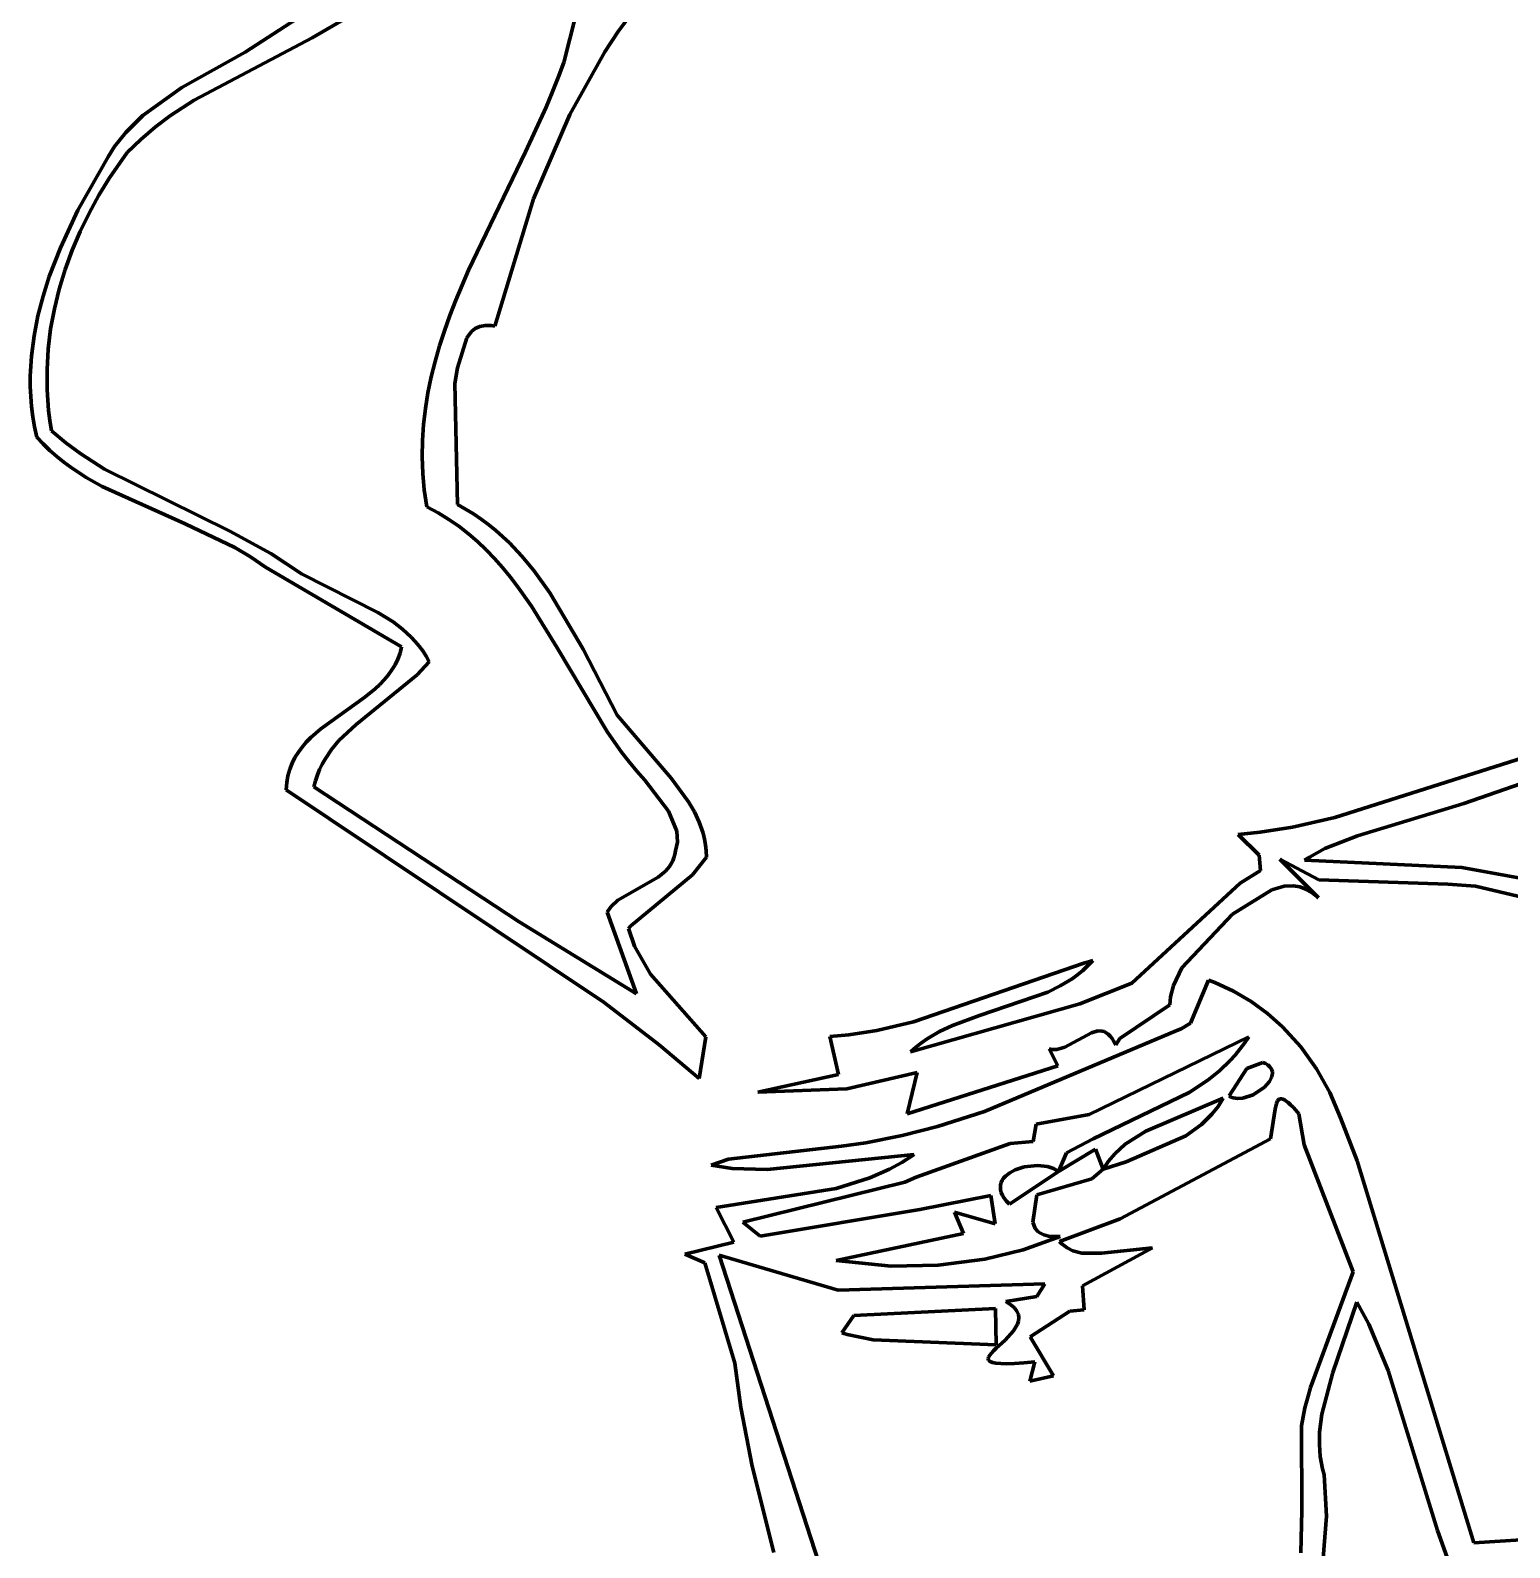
# Model space of a CAD drawing. Header units: millimetres. Extents: x 0 to 11, y 0 to 14.1.
# Drawn here: x 0.863 to 2.178, y 9.977 to 11.326 of the extents above; entities that cross this region are included whole.
import ezdxf

# ---------------------------------------------------------------- set-up
doc = ezdxf.new("R2010")
doc.units = ezdxf.units.MM
doc.layers.add('color#010101ff', color=7, linetype='CONTINUOUS', lineweight=100)
doc.layers.add('color#fefefeff', color=7, linetype='CONTINUOUS', lineweight=100)

msp = doc.modelspace()

# ---------------------------------------------------------------- linework, layer by layer
at = {"layer": 'color#010101ff'}
for p, q in [((1.3373, 11.2973), (1.3768, 11.452)), ((1.0542, 11.3064), (1.1873, 11.3927)), ((1.4176, 11.3675), (1.3857, 11.3247)), ((1.1576, 11.3447), (1.1138, 11.3192)), ((1.1138, 11.3192), (1.0089, 11.2638)), ((1.3857, 11.3247), (1.3739, 11.3068)), ((0.9979, 11.2751), (1.0542, 11.3064)), ((1.3739, 11.3068), (1.3429, 11.2511)), ((1.3324, 11.2839), (1.3373, 11.2973)), ((1.3271, 11.2706), (1.3324, 11.2839)), ((0.9631, 11.25), (0.9979, 11.2751)), ((1.0089, 11.2638), (0.9878, 11.25)), ((1.3216, 11.2574), (1.3271, 11.2706)), ((0.948, 11.2351), (0.9631, 11.25)), ((0.9878, 11.25), (0.9744, 11.2399)), ((1.3034, 11.2179), (1.3216, 11.2574)), ((1.3429, 11.2511), (1.3105, 11.1759)), ((0.9744, 11.2399), (0.9615, 11.2289)), ((0.9322, 11.2132), (0.938, 11.2224)), ((0.938, 11.2224), (0.948, 11.2351)), ((0.9615, 11.2289), (0.9492, 11.2171)), ((0.9054, 11.1658), (0.9322, 11.2132)), ((0.9492, 11.2171), (0.9336, 11.1948)), ((1.2526, 11.1125), (1.3034, 11.2179)), ((0.9336, 11.1948), (0.924, 11.1794)), ((0.924, 11.1794), (0.9153, 11.1634)), ((1.3105, 11.1759), (1.276, 11.0628)), ((0.8899, 11.1326), (0.9054, 11.1658)), ((0.9153, 11.1634), (0.9073, 11.147)), ((0.9073, 11.147), (0.9002, 11.1303)), ((0.88, 11.1069), (0.8899, 11.1326)), ((0.9002, 11.1303), (0.894, 11.1132)), ((0.8745, 11.0895), (0.88, 11.1069)), ((0.894, 11.1132), (0.8888, 11.0958)), ((1.2413, 11.0858), (1.2526, 11.1125)), ((0.8699, 11.0719), (0.8745, 11.0895)), ((0.8888, 11.0958), (0.8845, 11.0782)), ((0.8845, 11.0782), (0.8812, 11.0604)), ((1.2361, 11.0724), (1.2413, 11.0858)), ((0.8665, 11.0542), (0.8699, 11.0719)), ((0.8812, 11.0604), (0.8791, 11.0424)), ((1.2313, 11.0588), (1.2361, 11.0724)), ((1.2587, 11.0607), (1.2553, 11.058)), ((1.2628, 11.0626), (1.2587, 11.0607)), ((1.2675, 11.0635), (1.2628, 11.0626)), ((1.2701, 11.0635), (1.2675, 11.0635)), ((1.2729, 11.0633), (1.2701, 11.0635)), ((1.276, 11.0628), (1.2729, 11.0633)), ((0.8642, 11.0363), (0.8665, 11.0542)), ((1.2269, 11.0452), (1.2313, 11.0588)), ((1.2511, 11.0526), (1.2429, 11.0259)), ((1.2553, 11.058), (1.2511, 11.0526)), ((0.8635, 11.0274), (0.8642, 11.0363)), ((0.8791, 11.0424), (0.878, 11.0243)), ((1.2229, 11.0315), (1.2269, 11.0452)), ((0.8631, 11.0184), (0.8635, 11.0274)), ((0.878, 11.0243), (0.8781, 11.0062)), ((1.2195, 11.0177), (1.2229, 11.0315)), ((1.2429, 11.0259), (1.2404, 11.012)), ((0.8631, 11.0093), (0.8631, 11.0184)), ((0.8635, 11.0003), (0.8631, 11.0093)), ((0.8781, 11.0062), (0.8794, 10.988)), ((1.2166, 11.0037), (1.2195, 11.0177)), ((1.2404, 11.012), (1.2428, 10.9044)), ((0.8642, 10.9913), (0.8635, 11.0003)), ((1.2143, 10.9897), (1.2166, 11.0037)), ((0.8654, 10.9822), (0.8642, 10.9913)), ((0.8669, 10.9732), (0.8654, 10.9822)), ((0.8794, 10.988), (0.8805, 10.9789)), ((0.8805, 10.9789), (0.8819, 10.9698)), ((1.2126, 10.9755), (1.2143, 10.9897)), ((0.8688, 10.9641), (0.8669, 10.9732)), ((0.8819, 10.9698), (0.8948, 10.9591)), ((1.2117, 10.9612), (1.2126, 10.9755)), ((0.8746, 10.9581), (0.8688, 10.9641)), ((0.8805, 10.9524), (0.8746, 10.9581)), ((0.8866, 10.947), (0.8805, 10.9524)), ((0.8948, 10.9591), (0.9081, 10.9492)), ((1.2114, 10.9467), (1.2117, 10.9612)), ((0.893, 10.9419), (0.8866, 10.947)), ((0.8994, 10.9372), (0.893, 10.9419)), ((0.9081, 10.9492), (0.929, 10.9358)), ((1.212, 10.932), (1.2114, 10.9467)), ((0.9129, 10.9283), (0.8994, 10.9372)), ((0.9269, 10.9203), (0.9129, 10.9283)), ((0.929, 10.9358), (1.0406, 10.8806)), ((1.2134, 10.9172), (1.212, 10.932)), ((1.0009, 10.887), (0.9269, 10.9203)), ((1.2156, 10.9023), (1.2134, 10.9172)), ((1.2256, 10.8969), (1.2156, 10.9023)), ((1.2428, 10.9044), (1.2501, 10.9003)), ((1.2501, 10.9003), (1.2572, 10.8959)), ((1.0449, 10.866), (1.0009, 10.887)), ((1.2351, 10.8911), (1.2256, 10.8969)), ((1.2441, 10.8849), (1.2351, 10.8911)), ((1.2526, 10.8783), (1.2441, 10.8849)), ((1.2572, 10.8959), (1.264, 10.8912)), ((1.264, 10.8912), (1.2706, 10.8863)), ((1.2706, 10.8863), (1.277, 10.8811)), ((1.0406, 10.8806), (1.077, 10.8607)), ((1.2608, 10.8713), (1.2526, 10.8783)), ((1.2685, 10.8639), (1.2608, 10.8713)), ((1.277, 10.8811), (1.289, 10.8701)), ((1.0589, 10.8578), (1.0449, 10.866)), ((1.0723, 10.8487), (1.0589, 10.8578)), ((1.077, 10.8607), (1.091, 10.8517)), ((1.2759, 10.8562), (1.2685, 10.8639)), ((1.289, 10.8701), (1.3002, 10.8583)), ((1.3002, 10.8583), (1.3107, 10.8457)), ((1.1932, 10.7779), (1.0723, 10.8487)), ((1.091, 10.8517), (1.1042, 10.8426)), ((1.283, 10.8482), (1.2759, 10.8562)), ((1.2898, 10.84), (1.283, 10.8482)), ((1.3107, 10.8457), (1.3251, 10.8257)), ((1.1042, 10.8426), (1.1721, 10.8084)), ((1.2963, 10.8315), (1.2898, 10.84)), ((1.3087, 10.8138), (1.2963, 10.8315)), ((1.3251, 10.8257), (1.3547, 10.7756)), ((1.1721, 10.8084), (1.1856, 10.8)), ((1.3315, 10.7768), (1.3087, 10.8138)), ((1.1856, 10.8), (1.194, 10.7936)), ((1.194, 10.7936), (1.2018, 10.7865)), ((1.1918, 10.7722), (1.1932, 10.7779)), ((1.2018, 10.7865), (1.2054, 10.7826)), ((1.2054, 10.7826), (1.2088, 10.7785)), ((1.2088, 10.7785), (1.212, 10.7741)), ((1.3763, 10.7018), (1.3315, 10.7768)), ((1.1875, 10.7619), (1.1899, 10.7669)), ((1.1899, 10.7669), (1.1918, 10.7722)), ((1.2177, 10.7645), (1.2071, 10.7529)), ((1.212, 10.7741), (1.2149, 10.7694)), ((1.2149, 10.7694), (1.2177, 10.7645)), ((1.3547, 10.7756), (1.3849, 10.7171)), ((1.2071, 10.7529), (1.1528, 10.7088)), ((1.1778, 10.7484), (1.1814, 10.7527)), ((1.1814, 10.7527), (1.1846, 10.7572)), ((1.1846, 10.7572), (1.1875, 10.7619)), ((1.1606, 10.733), (1.1696, 10.7405)), ((1.1696, 10.7405), (1.1738, 10.7444)), ((1.1738, 10.7444), (1.1778, 10.7484)), ((1.1214, 10.7048), (1.1606, 10.733)), ((1.3849, 10.7171), (1.4327, 10.6609)), ((1.1085, 10.693), (1.1126, 10.6971)), ((1.1126, 10.6971), (1.1214, 10.7048)), ((1.1528, 10.7088), (1.1375, 10.6944)), ((1.3888, 10.6841), (1.3763, 10.7018)), ((1.0984, 10.6794), (1.1014, 10.6842)), ((1.1014, 10.6842), (1.1048, 10.6887)), ((1.1048, 10.6887), (1.1085, 10.693)), ((1.1309, 10.6865), (1.1251, 10.678)), ((1.1375, 10.6944), (1.1309, 10.6865)), ((1.3954, 10.6756), (1.3888, 10.6841)), ((2.023, 10.6261), (2.2086, 10.685)), ((1.0921, 10.6632), (1.0937, 10.6689)), ((1.0937, 10.6689), (1.0958, 10.6743)), ((1.0958, 10.6743), (1.0984, 10.6794)), ((1.1203, 10.6688), (1.1183, 10.6639)), ((1.1225, 10.6735), (1.1203, 10.6688)), ((1.1251, 10.678), (1.1225, 10.6735)), ((1.4022, 10.6673), (1.3954, 10.6756)), ((1.0906, 10.6508), (1.0911, 10.6572)), ((1.0911, 10.6572), (1.0921, 10.6632)), ((1.1166, 10.6588), (1.1153, 10.6534)), ((1.1183, 10.6639), (1.1166, 10.6588)), ((1.4094, 10.6593), (1.4022, 10.6673)), ((1.4305, 10.6316), (1.4094, 10.6593)), ((1.4327, 10.6609), (1.4483, 10.64)), ((2.1957, 10.6588), (2.1374, 10.6385)), ((1.129, 10.6248), (1.0906, 10.6508)), ((1.1153, 10.6534), (1.2977, 10.5332)), ((1.438, 10.6138), (1.4305, 10.6316)), ((1.4483, 10.64), (1.4535, 10.6311)), ((1.4535, 10.6311), (1.4578, 10.6218)), ((2.1374, 10.6385), (2.0429, 10.6097)), ((1.3732, 10.4617), (1.129, 10.6248)), ((1.4578, 10.6218), (1.4612, 10.612)), ((1.9564, 10.613), (1.9852, 10.6175)), ((1.9852, 10.6175), (2.023, 10.6261)), ((1.4368, 10.5964), (1.4384, 10.6041)), ((1.4384, 10.6041), (1.438, 10.6138)), ((1.4612, 10.612), (1.4624, 10.6069)), ((1.4624, 10.6069), (1.4634, 10.6017)), ((1.4634, 10.6017), (1.4641, 10.5963)), ((1.937, 10.611), (1.9564, 10.613)), ((1.9557, 10.5926), (1.937, 10.611)), ((2.0429, 10.6097), (2.014, 10.5984)), ((1.4342, 10.5875), (1.4353, 10.5903)), ((1.4353, 10.5903), (1.4362, 10.5932)), ((1.4362, 10.5932), (1.4368, 10.5964)), ((1.4644, 10.5907), (1.4519, 10.5752)), ((1.4641, 10.5963), (1.4644, 10.5907)), ((1.9568, 10.5789), (1.9557, 10.5926)), ((2.0087, 10.5708), (1.9739, 10.5891)), ((1.9739, 10.5891), (2.0083, 10.5546)), ((2.0004, 10.5909), (1.9959, 10.588)), ((1.9959, 10.588), (2.1358, 10.5817)), ((2.014, 10.5984), (2.0004, 10.5909)), ((1.4519, 10.5752), (1.3969, 10.5298)), ((1.4213, 10.5729), (1.4278, 10.5783)), ((1.4278, 10.5783), (1.4314, 10.5826)), ((1.4314, 10.5826), (1.4342, 10.5875)), ((1.9388, 10.5678), (1.9568, 10.5789)), ((2.1358, 10.5817), (2.1945, 10.5711)), ((1.3854, 10.5526), (1.4213, 10.5729)), ((1.8424, 10.4789), (1.9388, 10.5678)), ((1.9668, 10.5618), (1.9318, 10.5401)), ((1.9777, 10.5649), (1.9668, 10.5618)), ((1.986, 10.5652), (1.9777, 10.5649)), ((1.9916, 10.5643), (1.986, 10.5652)), ((1.9971, 10.5623), (1.9916, 10.5643)), ((2.0027, 10.5591), (1.9971, 10.5623)), ((2.1234, 10.5669), (2.0087, 10.5708)), ((2.1479, 10.5649), (2.1234, 10.5669)), ((2.1906, 10.5551), (2.1479, 10.5649)), ((1.3793, 10.5467), (1.3854, 10.5526)), ((2.0055, 10.557), (2.0027, 10.5591)), ((2.0083, 10.5546), (2.0055, 10.557)), ((1.376, 10.5419), (1.3793, 10.5467)), ((1.4021, 10.4692), (1.376, 10.5419)), ((1.9318, 10.5401), (1.8867, 10.4923)), ((1.2977, 10.5332), (1.4021, 10.4692)), ((1.3969, 10.5298), (1.3949, 10.5274)), ((1.3949, 10.5274), (1.4002, 10.5118)), ((1.4002, 10.5118), (1.4144, 10.4869)), ((1.6484, 10.4444), (1.7996, 10.4965)), ((1.8034, 10.4944), (1.7989, 10.4902)), ((1.7996, 10.4965), (1.8077, 10.4989)), ((1.8077, 10.4989), (1.8034, 10.4944)), ((1.4144, 10.4869), (1.4638, 10.431)), ((1.7892, 10.4827), (1.7787, 10.4764)), ((1.7941, 10.4863), (1.7892, 10.4827)), ((1.7989, 10.4902), (1.7941, 10.4863)), ((1.8867, 10.4923), (1.8795, 10.4768)), ((1.8945, 10.4434), (1.9106, 10.4816)), ((1.9106, 10.4816), (1.9163, 10.4795)), ((1.7676, 10.4709), (1.707, 10.4502)), ((1.7787, 10.4764), (1.7676, 10.4709)), ((1.7962, 10.4605), (1.8424, 10.4789)), ((1.8769, 10.4667), (1.8761, 10.4595)), ((1.8795, 10.4768), (1.8769, 10.4667)), ((1.9163, 10.4795), (1.9329, 10.4718)), ((1.9329, 10.4718), (1.9485, 10.4626)), ((1.4221, 10.424), (1.3732, 10.4617)), ((1.6455, 10.4177), (1.7962, 10.4605)), ((1.8761, 10.4595), (1.8316, 10.4295)), ((1.9485, 10.4626), (1.963, 10.4519)), ((1.6158, 10.4367), (1.6484, 10.4444)), ((1.6829, 10.4412), (1.6714, 10.4358)), ((1.707, 10.4502), (1.6829, 10.4412)), ((1.8863, 10.4381), (1.8945, 10.4434)), ((1.963, 10.4519), (1.9764, 10.44)), ((1.9764, 10.44), (1.9925, 10.4223)), ((1.4638, 10.431), (1.4577, 10.394)), ((1.574, 10.4315), (1.5909, 10.4329)), ((1.5816, 10.3975), (1.574, 10.4315)), ((1.5909, 10.4329), (1.6158, 10.4367)), ((1.6605, 10.4294), (1.6553, 10.4258)), ((1.6714, 10.4358), (1.6605, 10.4294)), ((1.7113, 10.3647), (1.8823, 10.4367)), ((1.8064, 10.4348), (1.7827, 10.4218)), ((1.9463, 10.4312), (1.8046, 10.362)), ((1.8123, 10.4364), (1.8064, 10.4348)), ((1.816, 10.4362), (1.8123, 10.4364)), ((1.8179, 10.4357), (1.816, 10.4362)), ((1.8197, 10.4348), (1.8179, 10.4357)), ((1.8214, 10.4335), (1.8197, 10.4348)), ((1.8232, 10.4318), (1.8214, 10.4335)), ((1.8249, 10.4297), (1.8232, 10.4318)), ((1.8265, 10.4271), (1.8249, 10.4297)), ((1.8281, 10.424), (1.8265, 10.4271)), ((1.8316, 10.4295), (1.8281, 10.424)), ((1.8823, 10.4367), (1.8863, 10.4381)), ((1.9425, 10.4255), (1.9463, 10.4312)), ((1.4577, 10.394), (1.4221, 10.424)), ((1.6503, 10.4219), (1.6455, 10.4177)), ((1.6553, 10.4258), (1.6503, 10.4219)), ((1.7712, 10.4199), (1.7689, 10.4203)), ((1.7689, 10.4203), (1.7767, 10.4052)), ((1.7758, 10.4199), (1.7712, 10.4199)), ((1.7827, 10.4218), (1.7758, 10.4199)), ((1.9298, 10.41), (1.9342, 10.4149)), ((1.9342, 10.4149), (1.9385, 10.4201)), ((1.9385, 10.4201), (1.9425, 10.4255)), ((1.9925, 10.4223), (2.0065, 10.4027)), ((1.6515, 10.3995), (1.589, 10.385)), ((1.7767, 10.4052), (1.6428, 10.3627)), ((1.6428, 10.3627), (1.6515, 10.3995)), ((1.9099, 10.3927), (1.9202, 10.401)), ((1.9202, 10.401), (1.9298, 10.41)), ((1.9445, 10.4029), (1.9288, 10.3786)), ((1.9589, 10.4084), (1.9445, 10.4029)), ((1.9613, 10.4073), (1.9589, 10.4084)), ((1.9633, 10.4061), (1.9613, 10.4073)), ((1.9649, 10.4047), (1.9633, 10.4061)), ((1.9661, 10.4032), (1.9649, 10.4047)), ((1.9668, 10.4017), (1.9661, 10.4032)), ((1.9673, 10.4001), (1.9668, 10.4017)), ((1.9674, 10.3984), (1.9673, 10.4001)), ((2.0065, 10.4027), (2.0183, 10.3816)), ((1.51, 10.3818), (1.5816, 10.3975)), ((1.8933, 10.3817), (1.9099, 10.3927)), ((1.9502, 10.3795), (1.9604, 10.3864)), ((1.9604, 10.3864), (1.9648, 10.3914)), ((1.9648, 10.3914), (1.9666, 10.3949)), ((1.9666, 10.3949), (1.9674, 10.3984)), ((1.589, 10.385), (1.51, 10.3818)), ((1.8079, 10.3404), (1.8933, 10.3817)), ((1.9237, 10.3766), (1.8548, 10.3472)), ((1.919, 10.3691), (1.9237, 10.3766)), ((1.9288, 10.3786), (1.9305, 10.3776)), ((1.9305, 10.3776), (1.9324, 10.3768)), ((1.9324, 10.3768), (1.9365, 10.3762)), ((1.9365, 10.3762), (1.941, 10.3765)), ((1.941, 10.3765), (1.9502, 10.3795)), ((1.972, 10.3743), (1.9709, 10.3719)), ((1.9734, 10.3757), (1.972, 10.3743)), ((1.9744, 10.376), (1.9734, 10.3757)), ((1.9754, 10.376), (1.9744, 10.376)), ((1.9767, 10.3757), (1.9754, 10.376)), ((1.9781, 10.375), (1.9767, 10.3757)), ((1.9796, 10.374), (1.9781, 10.375)), ((1.9814, 10.3726), (1.9796, 10.374)), ((1.9834, 10.3708), (1.9814, 10.3726)), ((2.0183, 10.3816), (2.0279, 10.3592)), ((1.6697, 10.3515), (1.7113, 10.3647)), ((1.8046, 10.362), (1.7574, 10.3534)), ((1.9044, 10.3532), (1.9136, 10.3623)), ((1.9136, 10.3623), (1.919, 10.3691)), ((1.9699, 10.3669), (1.9658, 10.3404)), ((1.9709, 10.3719), (1.9699, 10.3669)), ((1.9857, 10.3685), (1.9834, 10.3708)), ((1.9882, 10.3658), (1.9857, 10.3685)), ((1.9909, 10.3627), (1.9882, 10.3658)), ((1.9955, 10.3352), (1.9909, 10.3627)), ((2.0279, 10.3592), (2.0427, 10.321)), ((1.6381, 10.3434), (1.6697, 10.3515)), ((1.7574, 10.3534), (1.7547, 10.3382)), ((1.8548, 10.3472), (1.8366, 10.3356)), ((1.8903, 10.343), (1.9044, 10.3532)), ((1.4837, 10.3223), (1.5843, 10.3338)), ((1.5843, 10.3338), (1.606, 10.337)), ((1.606, 10.337), (1.6381, 10.3434)), ((1.7341, 10.3363), (1.6508, 10.3063)), ((1.7547, 10.3382), (1.7341, 10.3363)), ((1.7844, 10.3281), (1.8079, 10.3404)), ((1.8366, 10.3356), (1.8272, 10.3271)), ((1.9658, 10.3404), (1.8321, 10.2692)), ((1.8373, 10.3201), (1.8903, 10.343)), ((2.0392, 10.2222), (1.9955, 10.3352)), ((1.4683, 10.3169), (1.4837, 10.3223)), ((1.6488, 10.3264), (1.5182, 10.3133)), ((1.6268, 10.3134), (1.6379, 10.3195)), ((1.6379, 10.3195), (1.6488, 10.3264)), ((1.81, 10.3313), (1.7771, 10.3115)), ((1.7771, 10.3115), (1.7844, 10.3281)), ((1.8169, 10.3136), (1.81, 10.3313)), ((1.8217, 10.3207), (1.8169, 10.3136)), ((1.8169, 10.3136), (1.8373, 10.3201)), ((1.8272, 10.3271), (1.8217, 10.3207)), ((2.0427, 10.321), (2.1463, 9.9814)), ((1.487, 10.3142), (1.4683, 10.3169)), ((1.5182, 10.3133), (1.487, 10.3142)), ((1.5794, 10.2964), (1.6094, 10.3058)), ((1.6094, 10.3058), (1.6268, 10.3134)), ((1.6508, 10.3063), (1.6406, 10.302)), ((1.7272, 10.3036), (1.7284, 10.3055)), ((1.7284, 10.3055), (1.73, 10.3072)), ((1.73, 10.3072), (1.7338, 10.3103)), ((1.7771, 10.3115), (1.7337, 10.2823)), ((1.7338, 10.3103), (1.7386, 10.3129)), ((1.7386, 10.3129), (1.7468, 10.3155)), ((1.7468, 10.3155), (1.7586, 10.3168)), ((1.7578, 10.2908), (1.8067, 10.3049)), ((1.7586, 10.3168), (1.7673, 10.3157)), ((1.7673, 10.3157), (1.7726, 10.314)), ((1.7726, 10.314), (1.7771, 10.3115)), ((1.8067, 10.3049), (1.8169, 10.3136)), ((1.4728, 10.2794), (1.5794, 10.2964)), ((1.6406, 10.302), (1.4967, 10.2664)), ((1.7255, 10.2974), (1.7257, 10.2996)), ((1.7257, 10.2951), (1.7255, 10.2974)), ((1.7257, 10.2996), (1.7263, 10.3017)), ((1.7263, 10.2927), (1.7257, 10.2951)), ((1.7263, 10.3017), (1.7272, 10.3036)), ((1.7274, 10.2902), (1.7263, 10.2927)), ((1.4887, 10.2485), (1.4728, 10.2794)), ((1.512, 10.2538), (1.6538, 10.2775)), ((1.6538, 10.2775), (1.717, 10.2902)), ((1.717, 10.2902), (1.721, 10.2648)), ((1.729, 10.2876), (1.7274, 10.2902)), ((1.7311, 10.285), (1.729, 10.2876)), ((1.7337, 10.2823), (1.7311, 10.285)), ((1.7543, 10.2663), (1.7578, 10.2908)), ((1.4967, 10.2664), (1.512, 10.2538)), ((1.721, 10.2648), (1.6848, 10.2753)), ((1.6848, 10.2753), (1.6927, 10.2564)), ((1.7564, 10.2607), (1.7543, 10.2663)), ((1.8321, 10.2692), (1.778, 10.2493)), ((1.6927, 10.2564), (1.5795, 10.2322)), ((1.7458, 10.2419), (1.7788, 10.2537)), ((1.7595, 10.2574), (1.7564, 10.2607)), ((1.7641, 10.255), (1.7595, 10.2574)), ((1.7682, 10.254), (1.7641, 10.255)), ((1.773, 10.2536), (1.7682, 10.254)), ((1.7788, 10.2537), (1.773, 10.2536)), ((1.4449, 10.238), (1.4887, 10.2485)), ((1.4629, 10.2303), (1.4449, 10.238)), ((1.7118, 10.2335), (1.7458, 10.2419)), ((1.778, 10.2493), (1.7802, 10.2471)), ((1.7802, 10.2471), (1.7849, 10.2435)), ((1.7849, 10.2435), (1.7899, 10.2409)), ((1.7899, 10.2409), (1.798, 10.2387)), ((1.798, 10.2387), (1.8155, 10.2387)), ((1.8607, 10.2435), (1.7985, 10.2099)), ((1.8155, 10.2387), (1.8607, 10.2435)), ((1.4894, 10.1409), (1.4629, 10.2303)), ((1.5812, 10.2058), (1.4756, 10.2369)), ((1.4756, 10.2369), (1.5879, 9.8904)), ((1.5795, 10.2322), (1.6283, 10.2273)), ((1.6283, 10.2273), (1.6702, 10.228)), ((1.6702, 10.228), (1.7118, 10.2335)), ((1.765, 10.2115), (1.5812, 10.2058)), ((1.7579, 10.2003), (1.765, 10.2115)), ((2.0013, 10.1195), (2.0392, 10.2222)), ((1.7305, 10.1958), (1.7579, 10.2003)), ((1.7985, 10.2099), (1.7999, 10.1884)), ((1.5846, 10.168), (1.5951, 10.1833)), ((1.5951, 10.1833), (1.7212, 10.1896)), ((1.7212, 10.1896), (1.7217, 10.1573)), ((1.7348, 10.193), (1.7305, 10.1958)), ((1.738, 10.1902), (1.7348, 10.193)), ((1.7402, 10.1873), (1.738, 10.1902)), ((1.7415, 10.1844), (1.7402, 10.1873)), ((1.7419, 10.1815), (1.7415, 10.1844)), ((1.7874, 10.1872), (1.7519, 10.1643)), ((1.7999, 10.1884), (1.7874, 10.1872)), ((2.0424, 10.1952), (2.0211, 10.1327)), ((2.053, 10.1756), (2.0424, 10.1952)), ((1.7297, 10.1616), (1.7372, 10.1699)), ((1.7372, 10.1699), (1.7391, 10.1727)), ((1.7391, 10.1727), (1.7406, 10.1756)), ((1.7406, 10.1756), (1.7416, 10.1785)), ((1.7416, 10.1785), (1.7419, 10.1815)), ((2.0702, 10.1346), (2.053, 10.1756)), ((1.5892, 10.1666), (1.5846, 10.168)), ((1.6123, 10.1619), (1.5892, 10.1666)), ((1.7217, 10.1573), (1.6123, 10.1619)), ((1.7218, 10.1543), (1.7297, 10.1616)), ((1.7519, 10.1643), (1.7728, 10.1298)), ((1.7147, 10.1449), (1.715, 10.1464)), ((1.7151, 10.1435), (1.7147, 10.1449)), ((1.715, 10.1464), (1.716, 10.1481)), ((1.7163, 10.1424), (1.7151, 10.1435)), ((1.716, 10.1481), (1.7175, 10.15)), ((1.7175, 10.15), (1.7195, 10.152)), ((1.7195, 10.152), (1.7218, 10.1543)), ((1.4949, 10.1015), (1.4894, 10.1409)), ((1.7184, 10.1416), (1.7163, 10.1424)), ((1.7216, 10.1409), (1.7184, 10.1416)), ((1.7259, 10.1406), (1.7216, 10.1409)), ((1.7314, 10.1405), (1.7259, 10.1406)), ((1.7382, 10.1407), (1.7314, 10.1405)), ((1.7465, 10.1412), (1.7382, 10.1407)), ((1.7562, 10.1421), (1.7465, 10.1412)), ((1.7517, 10.1249), (1.7562, 10.1421)), ((1.7728, 10.1298), (1.7517, 10.1249)), ((2.0211, 10.1327), (2.0112, 10.0956)), ((2.1142, 9.9922), (2.0702, 10.1346)), ((1.9991, 10.1117), (2.0013, 10.1195)), ((1.9961, 10.1012), (1.9991, 10.1117)), ((1.5048, 10.0496), (1.4949, 10.1015)), ((1.9933, 10.0853), (1.9961, 10.1012)), ((2.0112, 10.0956), (2.0093, 10.0796)), ((1.9936, 10.01), (1.9933, 10.0853)), ((2.0093, 10.0796), (2.0091, 10.0688)), ((2.0091, 10.0688), (2.0099, 10.058)), ((1.5242, 9.9727), (1.5048, 10.0496)), ((2.0099, 10.058), (2.012, 10.0472)), ((2.012, 10.0472), (2.0135, 10.0417)), ((2.0135, 10.0417), (2.0155, 10.005)), ((1.9927, 9.9724), (1.9936, 10.01)), ((2.0155, 10.005), (2.0126, 9.9678)), ((2.1322, 9.942), (2.1142, 9.9922)), ((2.1463, 9.9814), (2.2326, 9.9866))]:
    msp.add_line(p, q, dxfattribs=at)
at = {"layer": 'color#fefefeff'}
for p, q in [((1.3768, 11.452), (1.3373, 11.2973)), ((1.1873, 11.3927), (1.0542, 11.3064)), ((1.3857, 11.3247), (1.4176, 11.3675)), ((1.1138, 11.3192), (1.1576, 11.3447)), ((1.0089, 11.2638), (1.1138, 11.3192)), ((1.3739, 11.3068), (1.3857, 11.3247)), ((1.0542, 11.3064), (0.9979, 11.2751)), ((1.3429, 11.2511), (1.3739, 11.3068)), ((1.3373, 11.2973), (1.3324, 11.2839)), ((1.3324, 11.2839), (1.3271, 11.2706)), ((0.9979, 11.2751), (0.9631, 11.25)), ((0.9878, 11.25), (1.0089, 11.2638)), ((1.3271, 11.2706), (1.3216, 11.2574)), ((0.9631, 11.25), (0.948, 11.2351)), ((0.9744, 11.2399), (0.9878, 11.25)), ((1.3216, 11.2574), (1.3034, 11.2179)), ((1.3105, 11.1759), (1.3429, 11.2511)), ((0.9615, 11.2289), (0.9744, 11.2399)), ((0.938, 11.2224), (0.9322, 11.2132)), ((0.948, 11.2351), (0.938, 11.2224)), ((0.9492, 11.2171), (0.9615, 11.2289)), ((0.9322, 11.2132), (0.9054, 11.1658)), ((0.9336, 11.1948), (0.9492, 11.2171)), ((1.3034, 11.2179), (1.2526, 11.1125)), ((0.924, 11.1794), (0.9336, 11.1948)), ((0.9153, 11.1634), (0.924, 11.1794)), ((1.276, 11.0628), (1.3105, 11.1759)), ((0.9054, 11.1658), (0.8899, 11.1326)), ((0.9073, 11.147), (0.9153, 11.1634)), ((0.9002, 11.1303), (0.9073, 11.147)), ((0.8899, 11.1326), (0.88, 11.1069)), ((0.894, 11.1132), (0.9002, 11.1303)), ((0.88, 11.1069), (0.8745, 11.0895)), ((0.8888, 11.0958), (0.894, 11.1132)), ((1.2526, 11.1125), (1.2413, 11.0858)), ((0.8745, 11.0895), (0.8699, 11.0719)), ((0.8845, 11.0782), (0.8888, 11.0958)), ((0.8812, 11.0604), (0.8845, 11.0782)), ((1.2413, 11.0858), (1.2361, 11.0724)), ((0.8699, 11.0719), (0.8665, 11.0542)), ((0.8791, 11.0424), (0.8812, 11.0604)), ((1.2361, 11.0724), (1.2313, 11.0588)), ((1.2553, 11.058), (1.2587, 11.0607)), ((1.2587, 11.0607), (1.2628, 11.0626)), ((1.2628, 11.0626), (1.2675, 11.0635)), ((1.2675, 11.0635), (1.2701, 11.0635)), ((1.2701, 11.0635), (1.2729, 11.0633)), ((1.2729, 11.0633), (1.276, 11.0628)), ((0.8665, 11.0542), (0.8642, 11.0363)), ((1.2313, 11.0588), (1.2269, 11.0452)), ((1.2429, 11.0259), (1.2511, 11.0526)), ((1.2511, 11.0526), (1.2553, 11.058)), ((0.8642, 11.0363), (0.8635, 11.0274)), ((0.878, 11.0243), (0.8791, 11.0424)), ((1.2269, 11.0452), (1.2229, 11.0315)), ((0.8635, 11.0274), (0.8631, 11.0184)), ((0.8781, 11.0062), (0.878, 11.0243)), ((1.2229, 11.0315), (1.2195, 11.0177)), ((1.2404, 11.012), (1.2429, 11.0259)), ((0.8631, 11.0184), (0.8631, 11.0093)), ((0.8631, 11.0093), (0.8635, 11.0003)), ((0.8794, 10.988), (0.8781, 11.0062)), ((1.2195, 11.0177), (1.2166, 11.0037)), ((1.2428, 10.9044), (1.2404, 11.012)), ((0.8635, 11.0003), (0.8642, 10.9913)), ((1.2166, 11.0037), (1.2143, 10.9897)), ((0.8642, 10.9913), (0.8654, 10.9822)), ((0.8654, 10.9822), (0.8669, 10.9732)), ((0.8805, 10.9789), (0.8794, 10.988)), ((0.8819, 10.9698), (0.8805, 10.9789)), ((1.2143, 10.9897), (1.2126, 10.9755)), ((0.8669, 10.9732), (0.8688, 10.9641)), ((0.8948, 10.9591), (0.8819, 10.9698)), ((1.2126, 10.9755), (1.2117, 10.9612)), ((0.8688, 10.9641), (0.8746, 10.9581)), ((0.8746, 10.9581), (0.8805, 10.9524)), ((0.8805, 10.9524), (0.8866, 10.947)), ((0.9081, 10.9492), (0.8948, 10.9591)), ((1.2117, 10.9612), (1.2114, 10.9467)), ((0.8866, 10.947), (0.893, 10.9419)), ((0.893, 10.9419), (0.8994, 10.9372)), ((0.929, 10.9358), (0.9081, 10.9492)), ((1.2114, 10.9467), (1.212, 10.932)), ((0.8994, 10.9372), (0.9129, 10.9283)), ((0.9129, 10.9283), (0.9269, 10.9203)), ((1.0406, 10.8806), (0.929, 10.9358)), ((1.212, 10.932), (1.2134, 10.9172)), ((0.9269, 10.9203), (1.0009, 10.887)), ((1.2134, 10.9172), (1.2156, 10.9023)), ((1.2156, 10.9023), (1.2256, 10.8969)), ((1.2501, 10.9003), (1.2428, 10.9044)), ((1.2572, 10.8959), (1.2501, 10.9003)), ((1.0009, 10.887), (1.0449, 10.866)), ((1.2256, 10.8969), (1.2351, 10.8911)), ((1.2351, 10.8911), (1.2441, 10.8849)), ((1.2441, 10.8849), (1.2526, 10.8783)), ((1.264, 10.8912), (1.2572, 10.8959)), ((1.2706, 10.8863), (1.264, 10.8912)), ((1.277, 10.8811), (1.2706, 10.8863)), ((1.077, 10.8607), (1.0406, 10.8806)), ((1.2526, 10.8783), (1.2608, 10.8713)), ((1.2608, 10.8713), (1.2685, 10.8639)), ((1.289, 10.8701), (1.277, 10.8811)), ((1.0449, 10.866), (1.0589, 10.8578)), ((1.0589, 10.8578), (1.0723, 10.8487)), ((1.091, 10.8517), (1.077, 10.8607)), ((1.2685, 10.8639), (1.2759, 10.8562)), ((1.3002, 10.8583), (1.289, 10.8701)), ((1.3107, 10.8457), (1.3002, 10.8583)), ((1.0723, 10.8487), (1.1932, 10.7779)), ((1.1042, 10.8426), (1.091, 10.8517)), ((1.2759, 10.8562), (1.283, 10.8482)), ((1.283, 10.8482), (1.2898, 10.84)), ((1.3251, 10.8257), (1.3107, 10.8457)), ((1.1721, 10.8084), (1.1042, 10.8426)), ((1.2898, 10.84), (1.2963, 10.8315)), ((1.2963, 10.8315), (1.3087, 10.8138)), ((1.3547, 10.7756), (1.3251, 10.8257)), ((1.1856, 10.8), (1.1721, 10.8084)), ((1.3087, 10.8138), (1.3315, 10.7768)), ((1.194, 10.7936), (1.1856, 10.8)), ((1.2018, 10.7865), (1.194, 10.7936)), ((1.1932, 10.7779), (1.1918, 10.7722)), ((1.2054, 10.7826), (1.2018, 10.7865)), ((1.2088, 10.7785), (1.2054, 10.7826)), ((1.212, 10.7741), (1.2088, 10.7785)), ((1.3315, 10.7768), (1.3763, 10.7018)), ((1.1899, 10.7669), (1.1875, 10.7619)), ((1.1918, 10.7722), (1.1899, 10.7669)), ((1.2071, 10.7529), (1.2177, 10.7645)), ((1.2149, 10.7694), (1.212, 10.7741)), ((1.2177, 10.7645), (1.2149, 10.7694)), ((1.3849, 10.7171), (1.3547, 10.7756)), ((1.1528, 10.7088), (1.2071, 10.7529)), ((1.1814, 10.7527), (1.1778, 10.7484)), ((1.1846, 10.7572), (1.1814, 10.7527)), ((1.1875, 10.7619), (1.1846, 10.7572)), ((1.1696, 10.7405), (1.1606, 10.733)), ((1.1738, 10.7444), (1.1696, 10.7405)), ((1.1778, 10.7484), (1.1738, 10.7444)), ((1.1606, 10.733), (1.1214, 10.7048)), ((1.4327, 10.6609), (1.3849, 10.7171)), ((1.1126, 10.6971), (1.1085, 10.693)), ((1.1214, 10.7048), (1.1126, 10.6971)), ((1.1375, 10.6944), (1.1528, 10.7088)), ((1.3763, 10.7018), (1.3888, 10.6841)), ((1.1014, 10.6842), (1.0984, 10.6794)), ((1.1048, 10.6887), (1.1014, 10.6842)), ((1.1085, 10.693), (1.1048, 10.6887)), ((1.1251, 10.678), (1.1309, 10.6865)), ((1.1309, 10.6865), (1.1375, 10.6944)), ((1.3888, 10.6841), (1.3954, 10.6756)), ((2.2086, 10.685), (2.023, 10.6261)), ((1.0937, 10.6689), (1.0921, 10.6632)), ((1.0958, 10.6743), (1.0937, 10.6689)), ((1.0984, 10.6794), (1.0958, 10.6743)), ((1.1183, 10.6639), (1.1203, 10.6688)), ((1.1203, 10.6688), (1.1225, 10.6735)), ((1.1225, 10.6735), (1.1251, 10.678)), ((1.3954, 10.6756), (1.4022, 10.6673)), ((1.0911, 10.6572), (1.0906, 10.6508)), ((1.0921, 10.6632), (1.0911, 10.6572)), ((1.1153, 10.6534), (1.1166, 10.6588)), ((1.1166, 10.6588), (1.1183, 10.6639)), ((1.4022, 10.6673), (1.4094, 10.6593)), ((1.4094, 10.6593), (1.4305, 10.6316)), ((1.4483, 10.64), (1.4327, 10.6609)), ((2.1374, 10.6385), (2.1957, 10.6588)), ((1.0906, 10.6508), (1.129, 10.6248)), ((1.2977, 10.5332), (1.1153, 10.6534)), ((1.4305, 10.6316), (1.438, 10.6138)), ((1.4535, 10.6311), (1.4483, 10.64)), ((1.4578, 10.6218), (1.4535, 10.6311)), ((2.0429, 10.6097), (2.1374, 10.6385)), ((1.129, 10.6248), (1.3732, 10.4617)), ((1.4612, 10.612), (1.4578, 10.6218)), ((1.9852, 10.6175), (1.9564, 10.613)), ((2.023, 10.6261), (1.9852, 10.6175)), ((1.4384, 10.6041), (1.4368, 10.5964)), ((1.438, 10.6138), (1.4384, 10.6041)), ((1.4624, 10.6069), (1.4612, 10.612)), ((1.4634, 10.6017), (1.4624, 10.6069)), ((1.4641, 10.5963), (1.4634, 10.6017)), ((1.9564, 10.613), (1.937, 10.611)), ((1.937, 10.611), (1.9557, 10.5926)), ((2.014, 10.5984), (2.0429, 10.6097)), ((1.4353, 10.5903), (1.4342, 10.5875)), ((1.4362, 10.5932), (1.4353, 10.5903)), ((1.4368, 10.5964), (1.4362, 10.5932)), ((1.4519, 10.5752), (1.4644, 10.5907)), ((1.4644, 10.5907), (1.4641, 10.5963)), ((1.9557, 10.5926), (1.9568, 10.5789)), ((2.0083, 10.5546), (1.9739, 10.5891)), ((1.9739, 10.5891), (2.0087, 10.5708)), ((1.9959, 10.588), (2.0004, 10.5909)), ((2.1358, 10.5817), (1.9959, 10.588)), ((2.0004, 10.5909), (2.014, 10.5984)), ((1.3969, 10.5298), (1.4519, 10.5752)), ((1.4278, 10.5783), (1.4213, 10.5729)), ((1.4314, 10.5826), (1.4278, 10.5783)), ((1.4342, 10.5875), (1.4314, 10.5826)), ((1.9568, 10.5789), (1.9388, 10.5678)), ((2.1945, 10.5711), (2.1358, 10.5817)), ((1.4213, 10.5729), (1.3854, 10.5526)), ((1.9388, 10.5678), (1.8424, 10.4789)), ((1.9318, 10.5401), (1.9668, 10.5618)), ((1.9668, 10.5618), (1.9777, 10.5649)), ((1.9777, 10.5649), (1.986, 10.5652)), ((1.986, 10.5652), (1.9916, 10.5643)), ((1.9916, 10.5643), (1.9971, 10.5623)), ((1.9971, 10.5623), (2.0027, 10.5591)), ((2.0087, 10.5708), (2.1234, 10.5669)), ((2.1234, 10.5669), (2.1479, 10.5649)), ((2.1479, 10.5649), (2.1906, 10.5551)), ((1.3854, 10.5526), (1.3793, 10.5467)), ((2.0027, 10.5591), (2.0055, 10.557)), ((2.0055, 10.557), (2.0083, 10.5546)), ((1.3793, 10.5467), (1.376, 10.5419)), ((1.376, 10.5419), (1.4021, 10.4692)), ((1.8867, 10.4923), (1.9318, 10.5401)), ((1.4021, 10.4692), (1.2977, 10.5332)), ((1.3949, 10.5274), (1.3969, 10.5298)), ((1.4002, 10.5118), (1.3949, 10.5274)), ((1.4144, 10.4869), (1.4002, 10.5118)), ((1.7996, 10.4965), (1.6484, 10.4444)), ((1.7989, 10.4902), (1.8034, 10.4944)), ((1.8077, 10.4989), (1.7996, 10.4965)), ((1.8034, 10.4944), (1.8077, 10.4989)), ((1.4638, 10.431), (1.4144, 10.4869)), ((1.7787, 10.4764), (1.7892, 10.4827)), ((1.7892, 10.4827), (1.7941, 10.4863)), ((1.7941, 10.4863), (1.7989, 10.4902)), ((1.8795, 10.4768), (1.8867, 10.4923)), ((1.9106, 10.4816), (1.8945, 10.4434)), ((1.9163, 10.4795), (1.9106, 10.4816)), ((1.707, 10.4502), (1.7676, 10.4709)), ((1.7676, 10.4709), (1.7787, 10.4764)), ((1.8424, 10.4789), (1.7962, 10.4605)), ((1.8761, 10.4595), (1.8769, 10.4667)), ((1.8769, 10.4667), (1.8795, 10.4768)), ((1.9329, 10.4718), (1.9163, 10.4795)), ((1.9485, 10.4626), (1.9329, 10.4718)), ((1.3732, 10.4617), (1.4221, 10.424)), ((1.7962, 10.4605), (1.6455, 10.4177)), ((1.8316, 10.4295), (1.8761, 10.4595)), ((1.963, 10.4519), (1.9485, 10.4626)), ((1.6484, 10.4444), (1.6158, 10.4367)), ((1.6714, 10.4358), (1.6829, 10.4412)), ((1.6829, 10.4412), (1.707, 10.4502)), ((1.8945, 10.4434), (1.8863, 10.4381)), ((1.9764, 10.44), (1.963, 10.4519)), ((1.9925, 10.4223), (1.9764, 10.44)), ((1.4577, 10.394), (1.4638, 10.431)), ((1.5909, 10.4329), (1.574, 10.4315)), ((1.574, 10.4315), (1.5816, 10.3975)), ((1.6158, 10.4367), (1.5909, 10.4329)), ((1.6553, 10.4258), (1.6605, 10.4294)), ((1.6605, 10.4294), (1.6714, 10.4358)), ((1.8823, 10.4367), (1.7113, 10.3647)), ((1.7827, 10.4218), (1.8064, 10.4348)), ((1.8046, 10.362), (1.9463, 10.4312)), ((1.8064, 10.4348), (1.8123, 10.4364)), ((1.8123, 10.4364), (1.816, 10.4362)), ((1.816, 10.4362), (1.8179, 10.4357)), ((1.8179, 10.4357), (1.8197, 10.4348)), ((1.8197, 10.4348), (1.8214, 10.4335)), ((1.8214, 10.4335), (1.8232, 10.4318)), ((1.8232, 10.4318), (1.8249, 10.4297)), ((1.8249, 10.4297), (1.8265, 10.4271)), ((1.8265, 10.4271), (1.8281, 10.424)), ((1.8281, 10.424), (1.8316, 10.4295)), ((1.8863, 10.4381), (1.8823, 10.4367)), ((1.9463, 10.4312), (1.9425, 10.4255)), ((1.4221, 10.424), (1.4577, 10.394)), ((1.6455, 10.4177), (1.6503, 10.4219)), ((1.6503, 10.4219), (1.6553, 10.4258)), ((1.7767, 10.4052), (1.7689, 10.4203)), ((1.7689, 10.4203), (1.7712, 10.4199)), ((1.7712, 10.4199), (1.7758, 10.4199)), ((1.7758, 10.4199), (1.7827, 10.4218)), ((1.9342, 10.4149), (1.9298, 10.41)), ((1.9385, 10.4201), (1.9342, 10.4149)), ((1.9425, 10.4255), (1.9385, 10.4201)), ((2.0065, 10.4027), (1.9925, 10.4223)), ((1.589, 10.385), (1.6515, 10.3995)), ((1.6428, 10.3627), (1.7767, 10.4052)), ((1.6515, 10.3995), (1.6428, 10.3627)), ((1.9202, 10.401), (1.9099, 10.3927)), ((1.9298, 10.41), (1.9202, 10.401)), ((1.9288, 10.3786), (1.9445, 10.4029)), ((1.9445, 10.4029), (1.9589, 10.4084)), ((1.9589, 10.4084), (1.9613, 10.4073)), ((1.9613, 10.4073), (1.9633, 10.4061)), ((1.9633, 10.4061), (1.9649, 10.4047)), ((1.9649, 10.4047), (1.9661, 10.4032)), ((1.9661, 10.4032), (1.9668, 10.4017)), ((1.9668, 10.4017), (1.9673, 10.4001)), ((1.9673, 10.4001), (1.9674, 10.3984)), ((2.0183, 10.3816), (2.0065, 10.4027)), ((1.5816, 10.3975), (1.51, 10.3818)), ((1.9099, 10.3927), (1.8933, 10.3817)), ((1.9604, 10.3864), (1.9502, 10.3795)), ((1.9648, 10.3914), (1.9604, 10.3864)), ((1.9666, 10.3949), (1.9648, 10.3914)), ((1.9674, 10.3984), (1.9666, 10.3949)), ((1.51, 10.3818), (1.589, 10.385)), ((1.8933, 10.3817), (1.8079, 10.3404)), ((1.8548, 10.3472), (1.9237, 10.3766)), ((1.9237, 10.3766), (1.919, 10.3691)), ((1.9305, 10.3776), (1.9288, 10.3786)), ((1.9324, 10.3768), (1.9305, 10.3776)), ((1.9365, 10.3762), (1.9324, 10.3768)), ((1.941, 10.3765), (1.9365, 10.3762)), ((1.9502, 10.3795), (1.941, 10.3765)), ((1.9709, 10.3719), (1.972, 10.3743)), ((1.972, 10.3743), (1.9734, 10.3757)), ((1.9734, 10.3757), (1.9744, 10.376)), ((1.9744, 10.376), (1.9754, 10.376)), ((1.9754, 10.376), (1.9767, 10.3757)), ((1.9767, 10.3757), (1.9781, 10.375)), ((1.9781, 10.375), (1.9796, 10.374)), ((1.9796, 10.374), (1.9814, 10.3726)), ((1.9814, 10.3726), (1.9834, 10.3708)), ((2.0279, 10.3592), (2.0183, 10.3816)), ((1.7113, 10.3647), (1.6697, 10.3515)), ((1.7574, 10.3534), (1.8046, 10.362)), ((1.9136, 10.3623), (1.9044, 10.3532)), ((1.919, 10.3691), (1.9136, 10.3623)), ((1.9658, 10.3404), (1.9699, 10.3669)), ((1.9699, 10.3669), (1.9709, 10.3719)), ((1.9834, 10.3708), (1.9857, 10.3685)), ((1.9857, 10.3685), (1.9882, 10.3658)), ((1.9882, 10.3658), (1.9909, 10.3627)), ((1.9909, 10.3627), (1.9955, 10.3352)), ((2.0427, 10.321), (2.0279, 10.3592)), ((1.6697, 10.3515), (1.6381, 10.3434)), ((1.7547, 10.3382), (1.7574, 10.3534)), ((1.8366, 10.3356), (1.8548, 10.3472)), ((1.9044, 10.3532), (1.8903, 10.343)), ((1.5843, 10.3338), (1.4837, 10.3223)), ((1.606, 10.337), (1.5843, 10.3338)), ((1.6381, 10.3434), (1.606, 10.337)), ((1.6508, 10.3063), (1.7341, 10.3363)), ((1.7341, 10.3363), (1.7547, 10.3382)), ((1.8079, 10.3404), (1.7844, 10.3281)), ((1.8272, 10.3271), (1.8366, 10.3356)), ((1.8321, 10.2692), (1.9658, 10.3404)), ((1.8903, 10.343), (1.8373, 10.3201)), ((1.9955, 10.3352), (2.0392, 10.2222)), ((1.4837, 10.3223), (1.4683, 10.3169)), ((1.5182, 10.3133), (1.6488, 10.3264)), ((1.6379, 10.3195), (1.6268, 10.3134)), ((1.6488, 10.3264), (1.6379, 10.3195)), ((1.7771, 10.3115), (1.81, 10.3313)), ((1.7844, 10.3281), (1.7771, 10.3115)), ((1.81, 10.3313), (1.8169, 10.3136)), ((1.8169, 10.3136), (1.8217, 10.3207)), ((1.8373, 10.3201), (1.8169, 10.3136)), ((1.8217, 10.3207), (1.8272, 10.3271)), ((2.1463, 9.9814), (2.0427, 10.321)), ((1.4683, 10.3169), (1.487, 10.3142)), ((1.487, 10.3142), (1.5182, 10.3133)), ((1.6094, 10.3058), (1.5794, 10.2964)), ((1.6268, 10.3134), (1.6094, 10.3058)), ((1.6406, 10.302), (1.6508, 10.3063)), ((1.7284, 10.3055), (1.7272, 10.3036)), ((1.73, 10.3072), (1.7284, 10.3055)), ((1.7338, 10.3103), (1.73, 10.3072)), ((1.7337, 10.2823), (1.7771, 10.3115)), ((1.7386, 10.3129), (1.7338, 10.3103)), ((1.7468, 10.3155), (1.7386, 10.3129)), ((1.7586, 10.3168), (1.7468, 10.3155)), ((1.8067, 10.3049), (1.7578, 10.2908)), ((1.7673, 10.3157), (1.7586, 10.3168)), ((1.7726, 10.314), (1.7673, 10.3157)), ((1.7771, 10.3115), (1.7726, 10.314)), ((1.8169, 10.3136), (1.8067, 10.3049)), ((1.5794, 10.2964), (1.4728, 10.2794)), ((1.4967, 10.2664), (1.6406, 10.302)), ((1.7257, 10.2996), (1.7255, 10.2974)), ((1.7255, 10.2974), (1.7257, 10.2951)), ((1.7263, 10.3017), (1.7257, 10.2996)), ((1.7257, 10.2951), (1.7263, 10.2927)), ((1.7272, 10.3036), (1.7263, 10.3017)), ((1.7263, 10.2927), (1.7274, 10.2902)), ((1.4728, 10.2794), (1.4887, 10.2485)), ((1.6538, 10.2775), (1.512, 10.2538)), ((1.717, 10.2902), (1.6538, 10.2775)), ((1.721, 10.2648), (1.717, 10.2902)), ((1.7274, 10.2902), (1.729, 10.2876)), ((1.729, 10.2876), (1.7311, 10.285)), ((1.7311, 10.285), (1.7337, 10.2823)), ((1.7578, 10.2908), (1.7543, 10.2663)), ((1.512, 10.2538), (1.4967, 10.2664)), ((1.6927, 10.2564), (1.6848, 10.2753)), ((1.6848, 10.2753), (1.721, 10.2648)), ((1.7543, 10.2663), (1.7564, 10.2607)), ((1.778, 10.2493), (1.8321, 10.2692)), ((1.5795, 10.2322), (1.6927, 10.2564)), ((1.7788, 10.2537), (1.7458, 10.2419)), ((1.7564, 10.2607), (1.7595, 10.2574)), ((1.7595, 10.2574), (1.7641, 10.255)), ((1.7641, 10.255), (1.7682, 10.254)), ((1.7682, 10.254), (1.773, 10.2536)), ((1.773, 10.2536), (1.7788, 10.2537)), ((1.4887, 10.2485), (1.4449, 10.238)), ((1.4449, 10.238), (1.4629, 10.2303)), ((1.7458, 10.2419), (1.7118, 10.2335)), ((1.7802, 10.2471), (1.778, 10.2493)), ((1.7849, 10.2435), (1.7802, 10.2471)), ((1.7899, 10.2409), (1.7849, 10.2435)), ((1.798, 10.2387), (1.7899, 10.2409)), ((1.8155, 10.2387), (1.798, 10.2387)), ((1.7985, 10.2099), (1.8607, 10.2435)), ((1.8607, 10.2435), (1.8155, 10.2387)), ((1.4629, 10.2303), (1.4894, 10.1409)), ((1.5879, 9.8904), (1.4756, 10.2369)), ((1.4756, 10.2369), (1.5812, 10.2058)), ((1.6283, 10.2273), (1.5795, 10.2322)), ((1.6702, 10.228), (1.6283, 10.2273)), ((1.7118, 10.2335), (1.6702, 10.228)), ((1.5812, 10.2058), (1.765, 10.2115)), ((1.765, 10.2115), (1.7579, 10.2003)), ((2.0392, 10.2222), (2.0013, 10.1195)), ((1.7579, 10.2003), (1.7305, 10.1958)), ((1.7999, 10.1884), (1.7985, 10.2099)), ((1.5951, 10.1833), (1.5846, 10.168)), ((1.7212, 10.1896), (1.5951, 10.1833)), ((1.7217, 10.1573), (1.7212, 10.1896)), ((1.7305, 10.1958), (1.7348, 10.193)), ((1.7348, 10.193), (1.738, 10.1902)), ((1.738, 10.1902), (1.7402, 10.1873)), ((1.7402, 10.1873), (1.7415, 10.1844)), ((1.7415, 10.1844), (1.7419, 10.1815)), ((1.7519, 10.1643), (1.7874, 10.1872)), ((1.7874, 10.1872), (1.7999, 10.1884)), ((2.0211, 10.1327), (2.0424, 10.1952)), ((2.0424, 10.1952), (2.053, 10.1756)), ((1.7372, 10.1699), (1.7297, 10.1616)), ((1.7391, 10.1727), (1.7372, 10.1699)), ((1.7406, 10.1756), (1.7391, 10.1727)), ((1.7416, 10.1785), (1.7406, 10.1756)), ((1.7419, 10.1815), (1.7416, 10.1785)), ((2.053, 10.1756), (2.0702, 10.1346)), ((1.5846, 10.168), (1.5892, 10.1666)), ((1.5892, 10.1666), (1.6123, 10.1619)), ((1.6123, 10.1619), (1.7217, 10.1573)), ((1.7297, 10.1616), (1.7218, 10.1543)), ((1.7728, 10.1298), (1.7519, 10.1643)), ((1.715, 10.1464), (1.7147, 10.1449)), ((1.7147, 10.1449), (1.7151, 10.1435)), ((1.716, 10.1481), (1.715, 10.1464)), ((1.7151, 10.1435), (1.7163, 10.1424)), ((1.7175, 10.15), (1.716, 10.1481)), ((1.7195, 10.152), (1.7175, 10.15)), ((1.7218, 10.1543), (1.7195, 10.152)), ((1.4894, 10.1409), (1.4949, 10.1015)), ((1.7163, 10.1424), (1.7184, 10.1416)), ((1.7184, 10.1416), (1.7216, 10.1409)), ((1.7216, 10.1409), (1.7259, 10.1406)), ((1.7259, 10.1406), (1.7314, 10.1405)), ((1.7314, 10.1405), (1.7382, 10.1407)), ((1.7382, 10.1407), (1.7465, 10.1412)), ((1.7465, 10.1412), (1.7562, 10.1421)), ((1.7562, 10.1421), (1.7517, 10.1249)), ((1.7517, 10.1249), (1.7728, 10.1298)), ((2.0112, 10.0956), (2.0211, 10.1327)), ((2.0702, 10.1346), (2.1142, 9.9922)), ((2.0013, 10.1195), (1.9991, 10.1117)), ((1.9991, 10.1117), (1.9961, 10.1012)), ((1.4949, 10.1015), (1.5048, 10.0496)), ((1.9961, 10.1012), (1.9933, 10.0853)), ((2.0093, 10.0796), (2.0112, 10.0956)), ((1.9933, 10.0853), (1.9936, 10.01)), ((2.0091, 10.0688), (2.0093, 10.0796)), ((2.0099, 10.058), (2.0091, 10.0688)), ((1.5048, 10.0496), (1.5242, 9.9727)), ((2.012, 10.0472), (2.0099, 10.058)), ((2.0135, 10.0417), (2.012, 10.0472)), ((2.0155, 10.005), (2.0135, 10.0417)), ((1.9936, 10.01), (1.9927, 9.9724)), ((2.0126, 9.9678), (2.0155, 10.005)), ((2.1142, 9.9922), (2.1322, 9.942)), ((2.2326, 9.9866), (2.1463, 9.9814))]:
    msp.add_line(p, q, dxfattribs=at)

doc.saveas('drawing.dxf')
